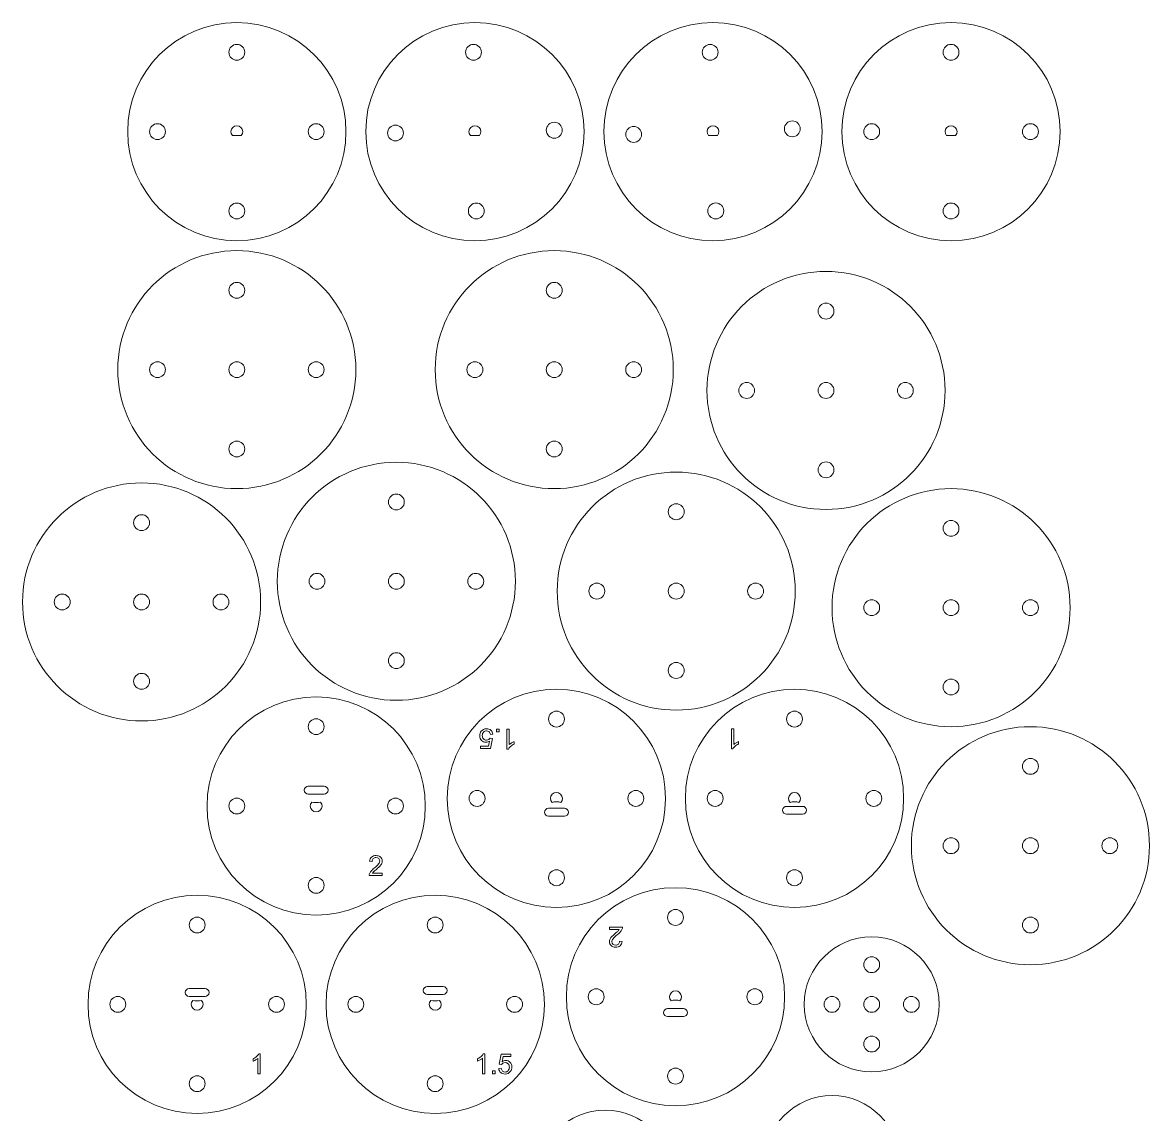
# Model space of a CAD drawing. Extents: x 2 to 290, y 2 to 418.
# Drawn here: x 6 to 290, y 142.2 to 417.5 of the extents above; entities that cross this region are included whole.
import ezdxf

# ---------------------------------------------------------------- set-up
doc = ezdxf.new("R2010")
doc.units = 0
doc.layers.add('layer 1', color=1, linetype='Continuous', lineweight=0)

msp = doc.modelspace()

# ---------------------------------------------------------------- linework, layer by layer
at = {"layer": 'layer 1', "lineweight": 0}
for p, q in [((58.88, 389), (61.12, 389)), ((118.88, 389), (121.12, 389)), ((178.88, 389), (181.12, 389)), ((238.88, 389), (241.12, 389)), ((125.43, 238.69), (125.43, 239.39)), ((125.43, 239.39), (126.13, 239.39)), ((126.13, 238.69), (125.43, 238.69)), ((126.13, 239.39), (126.13, 238.69)), ((128.04, 239.39), (128.65, 239.39)), ((128.04, 234.37), (128.04, 239.39)), ((128.65, 239.39), (128.65, 235.48)), ((184.63, 239.43), (185.24, 239.43)), ((184.63, 234.41), (184.63, 239.43)), ((185.24, 239.43), (185.24, 235.52)), ((123.45, 235.05), (123.72, 236.39)), ((123.85, 237.1), (124.43, 237.03)), ((124.53, 238.08), (123.89, 238.03)), ((124.43, 237.03), (123.94, 234.46)), ((129.88, 236.22), (129.88, 235.63)), ((186.47, 236.26), (186.47, 235.67)), ((121.45, 234.46), (121.45, 235.05)), ((121.45, 235.05), (123.45, 235.05)), ((123.94, 234.46), (121.45, 234.46)), ((128.43, 234.37), (128.04, 234.37)), ((185.02, 234.41), (184.63, 234.41)), ((78, 225), (82, 225)), ((78, 223), (82, 223)), ((142.55, 219.42), (138.55, 219.42)), ((202.55, 219.92), (198.55, 219.92)), ((142.55, 217.42), (138.55, 217.42)), ((202.55, 217.92), (198.55, 217.92)), ((94.09, 206), (93.46, 206.06)), ((96.65, 202.49), (93.35, 202.49)), ((94.2, 203.08), (96.65, 203.08)), ((96.65, 203.08), (96.65, 202.49)), ((153.9, 188.84), (153.9, 189.43)), ((153.9, 189.43), (157.2, 189.43)), ((156.35, 188.84), (153.9, 188.84)), ((156.45, 185.92), (157.09, 185.86)), ((48, 174), (52, 174)), ((108, 174.5), (112, 174.5)), ((48, 172), (52, 172)), ((108, 172.5), (112, 172.5)), ((172.55, 168.92), (168.55, 168.92)), ((172.55, 166.92), (168.55, 166.92)), ((64.08, 155.66), (64.08, 156.26)), ((65.31, 152.49), (65.31, 156.4)), ((65.53, 157.51), (65.92, 157.51)), ((65.92, 157.51), (65.92, 152.49)), ((120.67, 155.7), (120.67, 156.3)), ((121.9, 152.53), (121.9, 156.44)), ((122.12, 157.55), (122.51, 157.55)), ((122.51, 157.55), (122.51, 152.53)), ((126.12, 154.9), (126.61, 157.46)), ((126.61, 157.46), (129.09, 157.46)), ((127.1, 156.88), (126.83, 155.53)), ((129.09, 156.88), (127.1, 156.88)), ((129.09, 157.46), (129.09, 156.88)), ((126.01, 153.84), (126.66, 153.9)), ((126.7, 154.82), (126.12, 154.9)), ((65.92, 152.49), (65.31, 152.49)), ((122.51, 152.53), (121.9, 152.53)), ((124.42, 152.53), (124.42, 153.23)), ((124.42, 153.23), (125.12, 153.23)), ((125.12, 152.53), (124.42, 152.53)), ((125.12, 153.23), (125.12, 152.53))]:
    msp.add_line(p, q, dxfattribs=at)
for centre, radius in [((60, 390), 27.5), ((120, 390), 27.5), ((180, 390), 27.5), ((240, 390), 27.5), ((60, 410), 2), ((119.65, 410), 2), ((179.3, 409.99), 2), ((240, 410), 2), ((40, 390), 2), ((80, 390), 2), ((140, 390.35), 2), ((199.99, 390.7), 2), ((220, 390), 2), ((260, 390), 2), ((100, 389.65), 2), ((160.01, 389.3), 2), ((60, 370), 2), ((120.35, 370), 2), ((180.7, 370.01), 2), ((240, 370), 2), ((60, 330), 30), ((140, 330), 30), ((208.49, 324.76), 30), ((60, 350), 2), ((140, 350), 2), ((208.49, 344.76), 2), ((40, 330), 2), ((60, 330), 2), ((80, 330), 2), ((120, 330), 2), ((140, 330), 2), ((160, 330), 2), ((188.49, 324.76), 2), ((208.49, 324.76), 2), ((228.49, 324.76), 2), ((60, 310), 2), ((140, 310), 2), ((208.49, 304.76), 2), ((100.21, 276.65), 30), ((170.74, 274.18), 30), ((36, 271.44), 30), ((100.21, 296.65), 2), ((240, 270), 30), ((170.74, 294.18), 2), ((36, 291.44), 2), ((240, 290), 2), ((80.21, 276.65), 2), ((100.21, 276.65), 2), ((120.21, 276.65), 2), ((150.74, 274.18), 2), ((170.74, 274.18), 2), ((190.74, 274.18), 2), ((16, 271.44), 2), ((36, 271.44), 2), ((56, 271.44), 2), ((220, 270), 2), ((240, 270), 2), ((260, 270), 2), ((100.21, 256.65), 2), ((170.74, 254.18), 2), ((36, 251.44), 2), ((240, 250), 2), ((80, 220), 27.5), ((140.55, 221.92), 27.5), ((200.55, 221.92), 27.5), ((80, 240), 2), ((140.55, 241.92), 2), ((200.55, 241.92), 2), ((260, 210), 30), ((260, 230), 2), ((60, 220), 2), ((100, 220), 2), ((120.55, 221.92), 2), ((160.55, 221.92), 2), ((180.55, 221.92), 2), ((220.55, 221.92), 2), ((240, 210), 2), ((260, 210), 2), ((280, 210), 2), ((80, 200), 2), ((140.55, 201.92), 2), ((200.55, 201.92), 2), ((170.55, 171.92), 27.5), ((50, 170), 27.5), ((110, 170), 27.5), ((170.55, 191.92), 2), ((50, 190), 2), ((110, 190), 2), ((260, 190), 2), ((220, 170), 17), ((220, 180), 2), ((150.55, 171.92), 2), ((190.55, 171.92), 2), ((30, 170), 2), ((70, 170), 2), ((90, 170), 2), ((130, 170), 2), ((210, 170), 2), ((220, 170), 2), ((230, 170), 2), ((220, 160), 2), ((170.55, 151.92), 2), ((50, 150), 2), ((110, 150), 2), ((210, 130), 17), ((152.83, 126.36), 17)]:
    msp.add_circle(centre, radius, dxfattribs=at)
for centre, radius, start, end in [((60, 390), 1.5, 318.1897, 221.8103), ((120, 390), 1.5, 318.1897, 221.8103), ((180, 390), 1.5, 318.1897, 221.8103), ((240, 390), 1.5, 318.1897, 221.8103), ((78, 224), 1, 90, 270), ((82, 224), 1, 270, 90), ((140.55, 221.92), 1.5, 318.1897, 221.8103), ((200.55, 221.92), 1.5, 318.1897, 221.8103), ((80, 220), 1.5, 138.1897, 41.8103), ((80, 225.38), 4.52, 255.6648, 284.3352), ((138.55, 218.42), 1, 90, 270), ((140.55, 216.55), 4.52, 75.6648, 104.3352), ((142.55, 218.42), 1, 270, 90), ((198.55, 218.92), 1, 90, 270), ((200.55, 216.55), 4.52, 75.6648, 104.3352), ((202.55, 218.92), 1, 270, 90), ((48, 173), 1, 90, 270), ((52, 173), 1, 270, 90), ((108, 173.5), 1, 90, 270), ((112, 173.5), 1, 270, 90), ((170.55, 171.92), 1.5, 318.1897, 221.8103), ((50, 170), 1.5, 138.1897, 41.8103), ((50, 175.38), 4.52, 255.6648, 284.3352), ((110, 170), 1.5, 138.1897, 41.8103), ((110, 175.38), 4.52, 255.6648, 284.3352), ((170.55, 166.55), 4.52, 75.6648, 104.3352), ((168.55, 167.92), 1, 90, 270), ((172.55, 167.92), 1, 270, 90)]:
    msp.add_arc(centre, radius, start, end, dxfattribs=at)
for points in [[(121.22, 237.7), (121.22, 238.15), (121.35, 238.54), (121.62, 238.87)], [(121.62, 238.87), (121.94, 239.27), (122.37, 239.48), (122.93, 239.48)], [(122.18, 238.64), (121.97, 238.41), (121.87, 238.12), (121.87, 237.75)], [(122.93, 238.97), (122.63, 238.97), (122.38, 238.86), (122.18, 238.64)], [(122.93, 239.48), (123.38, 239.48), (123.75, 239.35), (124.04, 239.09)], [(123.56, 238.73), (123.38, 238.89), (123.17, 238.97), (122.93, 238.97)], [(123.89, 238.03), (123.84, 238.34), (123.73, 238.58), (123.56, 238.73)], [(124.04, 239.09), (124.33, 238.84), (124.49, 238.5), (124.53, 238.08)], [(121.67, 236.53), (121.37, 236.83), (121.22, 237.22), (121.22, 237.7)], [(122.77, 236.08), (122.34, 236.08), (121.97, 236.23), (121.67, 236.53)], [(121.87, 237.75), (121.87, 237.4), (121.97, 237.12), (122.17, 236.92)], [(122.17, 236.92), (122.36, 236.72), (122.62, 236.62), (122.94, 236.62)], [(123.72, 236.39), (123.42, 236.18), (123.1, 236.08), (122.77, 236.08)], [(122.94, 236.62), (123.14, 236.62), (123.31, 236.66), (123.47, 236.75)], [(123.47, 236.75), (123.63, 236.84), (123.76, 236.96), (123.85, 237.1)], [(128.65, 235.48), (128.8, 235.62), (128.99, 235.76), (129.23, 235.9)], [(129.23, 235.9), (129.47, 236.04), (129.69, 236.15), (129.88, 236.22)], [(185.24, 235.52), (185.39, 235.66), (185.58, 235.8), (185.82, 235.94)], [(185.82, 235.94), (186.06, 236.09), (186.28, 236.19), (186.47, 236.26)], [(128.98, 235.04), (128.72, 234.81), (128.54, 234.59), (128.43, 234.37)], [(129.88, 235.63), (129.54, 235.46), (129.24, 235.27), (128.98, 235.04)], [(185.57, 235.08), (185.31, 234.85), (185.13, 234.63), (185.02, 234.41)], [(186.47, 235.67), (186.13, 235.51), (185.83, 235.31), (185.57, 235.08)], [(93.95, 207.14), (94.23, 207.39), (94.61, 207.51), (95.09, 207.51)], [(95.09, 207.51), (95.57, 207.51), (95.95, 207.38), (96.23, 207.11)], [(93.46, 206.06), (93.51, 206.53), (93.67, 206.89), (93.95, 207.14)], [(94.36, 206.74), (94.19, 206.56), (94.1, 206.31), (94.09, 206)], [(95.07, 207), (94.78, 207), (94.54, 206.91), (94.36, 206.74)], [(94.63, 204.34), (95.17, 204.78), (95.54, 205.14), (95.73, 205.4)], [(95.75, 206.75), (95.58, 206.92), (95.35, 207), (95.07, 207)], [(96.12, 204.92), (95.93, 204.71), (95.61, 204.41), (95.17, 204.04)], [(95.73, 205.4), (95.92, 205.66), (96.01, 205.9), (96.01, 206.14)], [(96.01, 206.14), (96.01, 206.38), (95.93, 206.58), (95.75, 206.75)], [(96.52, 205.53), (96.44, 205.34), (96.31, 205.14), (96.12, 204.92)], [(96.23, 207.11), (96.51, 206.85), (96.65, 206.52), (96.65, 206.12)], [(96.65, 206.12), (96.65, 205.92), (96.6, 205.73), (96.52, 205.53)], [(93.35, 202.49), (93.34, 202.64), (93.37, 202.78), (93.42, 202.92)], [(93.42, 202.92), (93.5, 203.14), (93.64, 203.36), (93.82, 203.58)], [(93.82, 203.58), (94.01, 203.8), (94.28, 204.05), (94.63, 204.34)], [(94.46, 203.41), (94.36, 203.3), (94.27, 203.19), (94.2, 203.08)], [(95.17, 204.04), (94.8, 203.73), (94.56, 203.52), (94.46, 203.41)], [(154.43, 187), (154.62, 187.22), (154.94, 187.51), (155.38, 187.88)], [(155.92, 187.58), (155.38, 187.14), (155.01, 186.79), (154.82, 186.53)], [(155.38, 187.88), (155.75, 188.19), (155.99, 188.4), (156.09, 188.51)], [(156.73, 188.34), (156.54, 188.12), (156.27, 187.87), (155.92, 187.58)], [(156.09, 188.51), (156.19, 188.62), (156.28, 188.73), (156.35, 188.84)], [(157.13, 189.01), (157.05, 188.78), (156.91, 188.56), (156.73, 188.34)], [(157.2, 189.43), (157.21, 189.29), (157.18, 189.14), (157.13, 189.01)], [(153.9, 185.8), (153.9, 186), (153.94, 186.2), (154.03, 186.39)], [(154.32, 184.81), (154.04, 185.08), (153.9, 185.41), (153.9, 185.8)], [(154.03, 186.39), (154.11, 186.58), (154.24, 186.79), (154.43, 187)], [(155.46, 184.41), (154.98, 184.41), (154.6, 184.55), (154.32, 184.81)], [(154.82, 186.53), (154.63, 186.27), (154.53, 186.02), (154.53, 185.79)], [(154.53, 185.79), (154.53, 185.54), (154.62, 185.34), (154.8, 185.17)], [(154.8, 185.17), (154.97, 185), (155.2, 184.92), (155.48, 184.92)], [(156.6, 184.78), (156.32, 184.54), (155.94, 184.41), (155.46, 184.41)], [(155.48, 184.92), (155.77, 184.92), (156.01, 185.01), (156.19, 185.19)], [(156.19, 185.19), (156.36, 185.36), (156.45, 185.61), (156.45, 185.92)], [(157.09, 185.86), (157.04, 185.39), (156.88, 185.03), (156.6, 184.78)], [(64.08, 156.26), (64.42, 156.42), (64.72, 156.61), (64.98, 156.84)], [(65.31, 156.4), (65.16, 156.26), (64.97, 156.12), (64.73, 155.98)], [(64.98, 156.84), (65.24, 157.07), (65.42, 157.29), (65.53, 157.51)], [(120.67, 156.3), (121.01, 156.46), (121.31, 156.65), (121.57, 156.88)], [(121.9, 156.44), (121.75, 156.3), (121.56, 156.16), (121.32, 156.02)], [(121.57, 156.88), (121.83, 157.11), (122.01, 157.34), (122.12, 157.55)], [(64.73, 155.98), (64.49, 155.84), (64.27, 155.73), (64.08, 155.66)], [(121.32, 156.02), (121.08, 155.88), (120.86, 155.77), (120.67, 155.7)], [(126.51, 152.83), (126.22, 153.08), (126.06, 153.42), (126.01, 153.84)], [(126.66, 153.9), (126.71, 153.58), (126.82, 153.35), (126.99, 153.19)], [(127.08, 155.17), (126.92, 155.08), (126.79, 154.96), (126.7, 154.82)], [(126.83, 155.53), (127.13, 155.74), (127.44, 155.85), (127.77, 155.85)], [(127.61, 155.31), (127.41, 155.31), (127.23, 155.26), (127.08, 155.17)], [(128.38, 155), (128.19, 155.2), (127.93, 155.31), (127.61, 155.31)], [(127.77, 155.85), (128.21, 155.85), (128.58, 155.7), (128.88, 155.39)], [(128.37, 153.29), (128.58, 153.51), (128.68, 153.8), (128.68, 154.17)], [(128.68, 154.17), (128.68, 154.52), (128.58, 154.8), (128.38, 155)], [(128.88, 155.39), (129.18, 155.09), (129.33, 154.7), (129.33, 154.23)], [(129.33, 154.23), (129.33, 153.78), (129.2, 153.38), (128.93, 153.05)], [(127.62, 152.45), (127.17, 152.45), (126.8, 152.57), (126.51, 152.83)], [(126.99, 153.19), (127.17, 153.03), (127.38, 152.95), (127.62, 152.95)], [(127.62, 152.95), (127.92, 152.95), (128.17, 153.06), (128.37, 153.29)], [(128.93, 153.05), (128.61, 152.65), (128.18, 152.45), (127.62, 152.45)]]:
    msp.add_open_spline(points, degree=3, dxfattribs=at)

doc.saveas('drawing.dxf')
